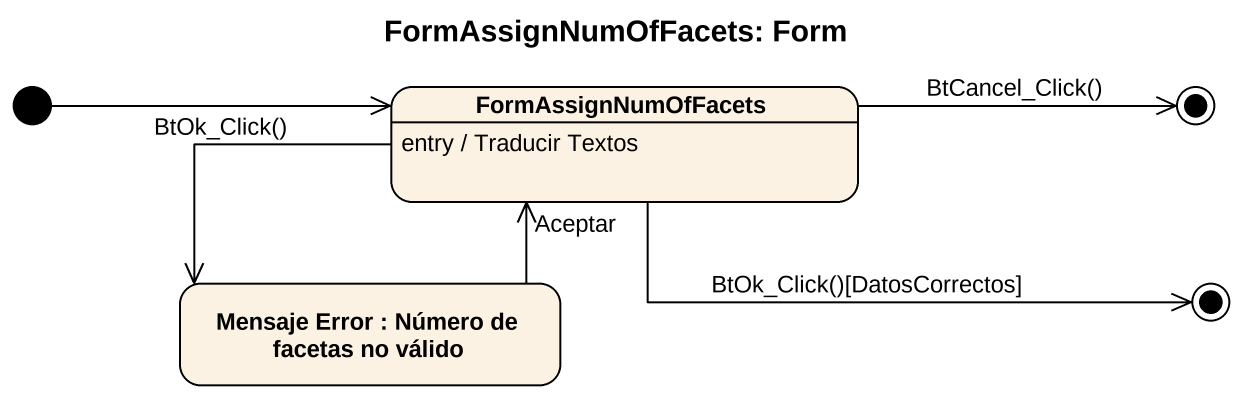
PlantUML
@startuml
title FormAssignNumOfFacets: Form
hide empty description
state FormAssignNumOfFacets
FormAssignNumOfFacets : entry / Traducir Textos
state final1 <<end>>
state "Mensaje Error : Número de facetas no válido" as Mensaje_Error
state final2 <<end>>
[*] -right-> FormAssignNumOfFacets
FormAssignNumOfFacets -right-> final1 : BtCancel_Click()
FormAssignNumOfFacets --> Mensaje_Error : BtOk_Click()
FormAssignNumOfFacets -right-> final2 : BtOk_Click()[DatosCorrectos]
Mensaje_Error -up-> FormAssignNumOfFacets : Aceptar
@enduml
